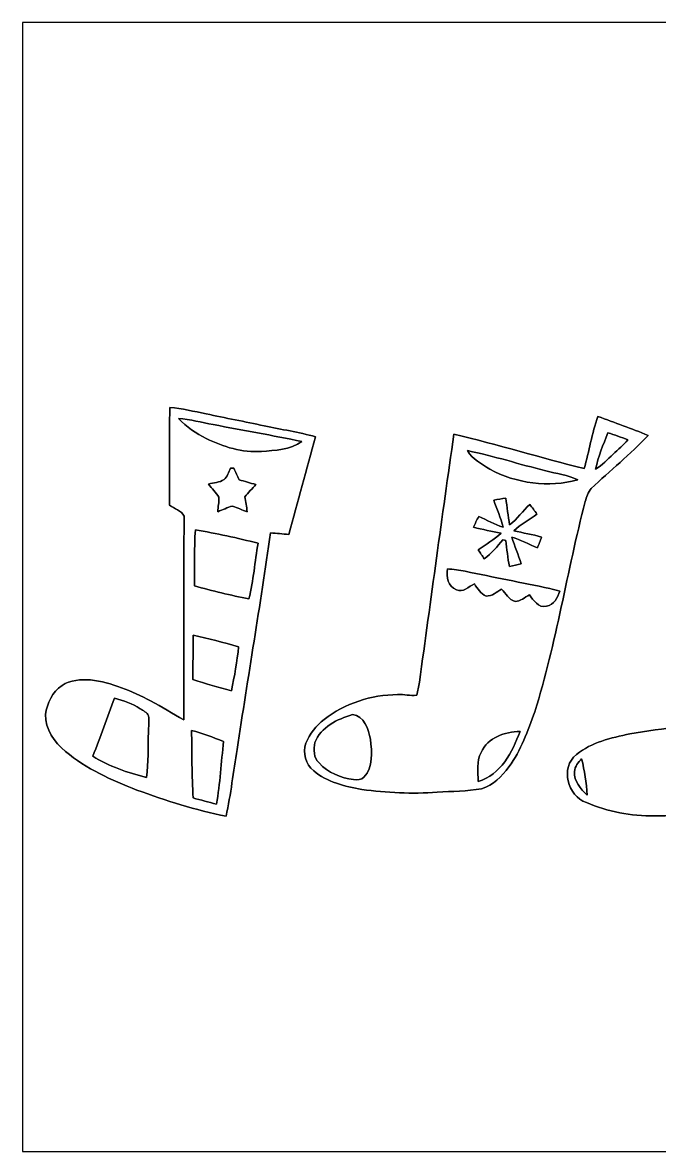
# Model space of a CAD drawing. Header units: centimetres. Extents: x -16.8 to 16.8, y -16.7 to 16.7.
# Drawn here: x -16.77 to 2.03, y -16.67 to 16.67 of the extents above; entities that cross this region are included whole.
import ezdxf

# ---------------------------------------------------------------- set-up
doc = ezdxf.new("R2010")
doc.units = ezdxf.units.CM
doc.header["$MEASUREMENT"] = 0
doc.layers.add('Layer 1', color=7, linetype='Continuous')

msp = doc.modelspace()

# ---------------------------------------------------------------- linework, layer by layer
at = {"layer": 'Layer 1', "color": 7}
for points, knots in [([(-16.77458, 16.66875), (-16.77458, 16.66875), (16.77458, 16.66875), (16.77458, 16.66875), (16.77458, 16.66875), (16.77458, 16.66875), (16.77458, -16.66875), (16.77458, -16.66875), (16.77458, -16.66875), (16.77458, -16.66875), (-16.77458, -16.66875), (-16.77458, -16.66875), (-16.77458, -16.66875), (-16.77458, -16.66875), (-16.77458, 16.66875), (-16.77458, 16.66875), (-16.77458, 16.66875), (-16.77458, 16.66875), (-16.77458, 16.66875), (-16.77458, 16.66875)], [0, 0, 0, 0, 0.16666667, 0.16666667, 0.16666667, 0.16666667, 0.33333333, 0.33333333, 0.33333333, 0.33333333, 0.5, 0.5, 0.5, 0.5, 0.66666667, 0.66666667, 0.66666667, 0.66666667, 1, 1, 1, 1]), ([(4.5907, 5.63704), (4.48839, 4.26932), (4.40937, 2.89913), (4.25097, 1.53599), (4.25097, 1.53599), (4.11021, 0.31891), (3.95887, -0.90064), (3.68159, -2.0955), (3.68159, -2.0955), (3.55212, -2.62537), (3.40854, -3.16018), (3.14925, -3.64349), (3.14925, -3.64349), (3.02895, -3.82834), (2.9083, -4.06717), (2.66136, -4.09857), (2.66136, -4.09857), (2.16747, -4.21252), (1.6577, -4.23616), (1.16099, -4.33811), (1.16099, -4.33811), (0.61313, -4.45523), (0.02893, -4.58223), (-0.41451, -4.94841), (-0.41451, -4.94841), (-0.90593, -5.32871), (-0.6731, -6.17679), (-0.12383, -6.36834), (-0.12383, -6.36834), (0.50765, -6.63928), (1.1998, -6.77333), (1.88736, -6.75922), (1.88736, -6.75922), (2.73509, -6.77192), (3.60468, -6.63504), (4.35751, -6.22759), (4.35751, -6.22759), (4.84117, -5.96512), (5.35164, -5.65079), (5.58941, -5.13009), (5.58941, -5.13009), (5.80284, -4.65561), (5.94889, -4.15325), (6.09, -3.65372), (6.09, -3.65372), (6.50205, -2.08033), (6.77122, -0.47484), (7.0231, 1.12995), (7.0231, 1.12995), (7.21889, 2.419), (7.38646, 3.71193), (7.53886, 5.00698), (7.53886, 5.00698), (7.2965, 5.09976), (7.03827, 5.14209), (6.78639, 5.19853), (6.78639, 5.19853), (6.05472, 5.3467), (5.32589, 5.50898), (4.5907, 5.63704), (4.5907, 5.63704), (4.5907, 5.63704), (4.5907, 5.63704), (4.5907, 5.63704)], [0, 0, 0, 0, 0.05882353, 0.05882353, 0.05882353, 0.05882353, 0.11764706, 0.11764706, 0.11764706, 0.11764706, 0.17647059, 0.17647059, 0.17647059, 0.17647059, 0.23529412, 0.23529412, 0.23529412, 0.23529412, 0.29411765, 0.29411765, 0.29411765, 0.29411765, 0.35294118, 0.35294118, 0.35294118, 0.35294118, 0.41176471, 0.41176471, 0.41176471, 0.41176471, 0.47058824, 0.47058824, 0.47058824, 0.47058824, 0.52941176, 0.52941176, 0.52941176, 0.52941176, 0.58823529, 0.58823529, 0.58823529, 0.58823529, 0.64705882, 0.64705882, 0.64705882, 0.64705882, 0.70588235, 0.70588235, 0.70588235, 0.70588235, 0.76470588, 0.76470588, 0.76470588, 0.76470588, 0.82352941, 0.82352941, 0.82352941, 0.82352941, 0.88235294, 0.88235294, 0.88235294, 0.88235294, 1, 1, 1, 1]), ([(-12.42448, 5.30437), (-12.446, 4.3434), (-12.43365, 3.38173), (-12.43295, 2.42006), (-12.43295, 2.42006), (-12.29536, 2.30893), (-12.08229, 2.25531), (-12.00432, 2.09197), (-12.00432, 2.09197), (-12.01808, 0.08855), (-12.01173, -1.91629), (-12.00891, -3.92042), (-12.00891, -3.92042), (-12.34934, -3.75744), (-12.65308, -3.52778), (-12.99245, -3.36162), (-12.99245, -3.36162), (-13.55019, -3.07164), (-14.14039, -2.82399), (-14.76798, -2.74038), (-14.76798, -2.74038), (-15.05056, -2.74108), (-15.37264, -2.72662), (-15.60901, -2.91148), (-15.60901, -2.91148), (-15.89299, -3.09951), (-16.05174, -3.43253), (-16.09901, -3.76202), (-16.09901, -3.76202), (-16.10995, -4.20652), (-15.8309, -4.58082), (-15.50846, -4.85528), (-15.50846, -4.85528), (-14.88899, -5.37139), (-14.14639, -5.70442), (-13.40168, -5.99616), (-13.40168, -5.99616), (-12.53843, -6.30379), (-11.66566, -6.59694), (-10.76396, -6.76875), (-10.76396, -6.76875), (-10.61967, -6.11858), (-10.55194, -5.45324), (-10.43869, -4.79672), (-10.43869, -4.79672), (-10.11308, -2.66418), (-9.75889, -0.53587), (-9.44951, 1.59914), (-9.44951, 1.59914), (-9.27065, 1.5875), (-9.0932, 1.56175), (-8.91399, 1.55469), (-8.91399, 1.55469), (-8.64447, 2.51389), (-8.39399, 3.47839), (-8.12059, 4.43653), (-8.12059, 4.43653), (-8.61907, 4.57482), (-9.13165, 4.65032), (-9.63648, 4.75827), (-9.63648, 4.75827), (-10.20763, 4.88491), (-10.78336, 4.98969), (-11.35486, 5.11422), (-11.35486, 5.11422), (-11.70975, 5.18654), (-12.06324, 5.27015), (-12.42448, 5.30437), (-12.42448, 5.30437), (-12.42448, 5.30437), (-12.42448, 5.30437), (-12.42448, 5.30437)], [0, 0, 0, 0, 0.05263158, 0.05263158, 0.05263158, 0.05263158, 0.10526316, 0.10526316, 0.10526316, 0.10526316, 0.15789474, 0.15789474, 0.15789474, 0.15789474, 0.21052632, 0.21052632, 0.21052632, 0.21052632, 0.26315789, 0.26315789, 0.26315789, 0.26315789, 0.31578947, 0.31578947, 0.31578947, 0.31578947, 0.36842105, 0.36842105, 0.36842105, 0.36842105, 0.42105263, 0.42105263, 0.42105263, 0.42105263, 0.47368421, 0.47368421, 0.47368421, 0.47368421, 0.52631579, 0.52631579, 0.52631579, 0.52631579, 0.57894737, 0.57894737, 0.57894737, 0.57894737, 0.63157895, 0.63157895, 0.63157895, 0.63157895, 0.68421053, 0.68421053, 0.68421053, 0.68421053, 0.73684211, 0.73684211, 0.73684211, 0.73684211, 0.78947368, 0.78947368, 0.78947368, 0.78947368, 0.84210526, 0.84210526, 0.84210526, 0.84210526, 0.89473684, 0.89473684, 0.89473684, 0.89473684, 1, 1, 1, 1]), ([(0.21978, 5.03802), (0.04022, 4.53708), (-0.03986, 4.0072), (-0.18979, 3.49709), (-0.18979, 3.49709), (-1.47567, 3.82058), (-2.74567, 4.20793), (-4.03543, 4.51344), (-4.03543, 4.51344), (-4.38256, 2.07327), (-4.71876, -0.36865), (-5.05319, -2.81023), (-5.05319, -2.81023), (-5.07718, -2.93793), (-5.09235, -3.06952), (-5.13468, -3.19334), (-5.13468, -3.19334), (-5.3213, -3.22016), (-5.50933, -3.16477), (-5.69666, -3.17818), (-5.69666, -3.17818), (-6.47453, -3.17888), (-7.25382, -3.43747), (-7.87083, -3.91266), (-7.87083, -3.91266), (-8.09731, -4.10175), (-8.30121, -4.33493), (-8.40634, -4.61398), (-8.40634, -4.61398), (-8.51253, -4.89761), (-8.41304, -5.23804), (-8.17668, -5.42572), (-8.17668, -5.42572), (-7.78157, -5.76756), (-7.25734, -5.88998), (-6.75534, -5.97641), (-6.75534, -5.97641), (-6.01909, -6.08436), (-5.27085, -6.11082), (-4.52826, -6.06178), (-4.52826, -6.06178), (-4.09116, -6.03003), (-3.64772, -6.03991), (-3.21557, -5.9563), (-3.21557, -5.9563), (-2.87479, -5.85823), (-2.61832, -5.59012), (-2.41159, -5.3153), (-2.41159, -5.3153), (-2.05176, -4.82565), (-1.85032, -4.2478), (-1.645, -3.68265), (-1.645, -3.68265), (-1.00577, -1.64994), (-0.69674, 0.46496), (-0.15699, 2.52271), (-0.15699, 2.52271), (-0.11571, 2.65677), (-0.08361, 2.80494), (0.02258, 2.90407), (0.02258, 2.90407), (0.5715, 3.43888), (1.17687, 3.91513), (1.69933, 4.4771), (1.69933, 4.4771), (1.2125, 4.68101), (0.71296, 4.85175), (0.21978, 5.03802)], [0, 0, 0, 0, 0.05555556, 0.05555556, 0.05555556, 0.05555556, 0.11111111, 0.11111111, 0.11111111, 0.11111111, 0.16666667, 0.16666667, 0.16666667, 0.16666667, 0.22222222, 0.22222222, 0.22222222, 0.22222222, 0.27777778, 0.27777778, 0.27777778, 0.27777778, 0.33333333, 0.33333333, 0.33333333, 0.33333333, 0.38888889, 0.38888889, 0.38888889, 0.38888889, 0.44444444, 0.44444444, 0.44444444, 0.44444444, 0.5, 0.5, 0.5, 0.5, 0.55555556, 0.55555556, 0.55555556, 0.55555556, 0.61111111, 0.61111111, 0.61111111, 0.61111111, 0.66666667, 0.66666667, 0.66666667, 0.66666667, 0.72222222, 0.72222222, 0.72222222, 0.72222222, 0.77777778, 0.77777778, 0.77777778, 0.77777778, 0.83333333, 0.83333333, 0.83333333, 0.83333333, 0.88888889, 0.88888889, 0.88888889, 0.88888889, 1, 1, 1, 1]), ([(-12.16695, 4.97417), (-11.81982, 4.95653), (-11.48398, 4.85387), (-11.14213, 4.79989), (-11.14213, 4.79989), (-10.27148, 4.62174), (-9.39341, 4.48028), (-8.52417, 4.29719), (-8.52417, 4.29719), (-8.86389, 4.05059), (-9.3158, 4.03119), (-9.71868, 4.00403), (-9.71868, 4.00403), (-10.28771, 3.96628), (-10.84509, 4.13385), (-11.34886, 4.38609), (-11.34886, 4.38609), (-11.64766, 4.5406), (-11.93588, 4.72722), (-12.16695, 4.97417)], [0, 0, 0, 0, 0.16666667, 0.16666667, 0.16666667, 0.16666667, 0.33333333, 0.33333333, 0.33333333, 0.33333333, 0.5, 0.5, 0.5, 0.5, 0.66666667, 0.66666667, 0.66666667, 0.66666667, 1, 1, 1, 1]), ([(0.51188, 4.5526), (0.71296, 4.49333), (0.91087, 4.42383), (1.10561, 4.34516), (1.10561, 4.34516), (0.9719, 4.19065), (0.81104, 4.06294), (0.66675, 3.91936), (0.66675, 3.91936), (0.50165, 3.76661), (0.34925, 3.59516), (0.15169, 3.48298), (0.15169, 3.48298), (0.22119, 3.8541), (0.37712, 4.20229), (0.51188, 4.5526)], [0, 0, 0, 0, 0.2, 0.2, 0.2, 0.2, 0.4, 0.4, 0.4, 0.4, 0.6, 0.6, 0.6, 0.6, 1, 1, 1, 1]), ([(-3.63291, 4.02661), (-2.85468, 3.87068), (-2.09762, 3.61915), (-1.32503, 3.435), (-1.32503, 3.435), (-1.0093, 3.34398), (-0.67275, 3.31188), (-0.37606, 3.16301), (-0.37606, 3.16301), (-1.2386, 2.93123), (-2.19428, 3.05259), (-2.97744, 3.48051), (-2.97744, 3.48051), (-3.21451, 3.63326), (-3.49144, 3.76908), (-3.63291, 4.02661)], [0, 0, 0, 0, 0.2, 0.2, 0.2, 0.2, 0.4, 0.4, 0.4, 0.4, 0.6, 0.6, 0.6, 0.6, 1, 1, 1, 1]), ([(-10.63061, 3.50837), (-10.60768, 3.50767), (-10.56111, 3.50661), (-10.53818, 3.50591), (-10.53818, 3.50591), (-10.48597, 3.39266), (-10.43305, 3.27942), (-10.38084, 3.16583), (-10.38084, 3.16583), (-10.21574, 3.11926), (-10.04958, 3.07411), (-9.88519, 3.02507), (-9.88519, 3.02507), (-9.99419, 2.90513), (-10.10426, 2.78589), (-10.21362, 2.66594), (-10.21362, 2.66594), (-10.18787, 2.51919), (-10.16106, 2.37102), (-10.13813, 2.22321), (-10.13813, 2.22321), (-10.28629, 2.27118), (-10.42635, 2.33962), (-10.5731, 2.39042), (-10.5731, 2.39042), (-10.72374, 2.35091), (-10.86309, 2.27718), (-11.00914, 2.22391), (-11.00914, 2.22391), (-11.00773, 2.36608), (-10.96398, 2.50825), (-10.9788, 2.65007), (-10.9788, 2.65007), (-11.06029, 2.79294), (-11.18623, 2.90477), (-11.27866, 3.04094), (-11.27866, 3.04094), (-11.12943, 3.08363), (-10.95728, 3.08187), (-10.82358, 3.17041), (-10.82358, 3.17041), (-10.72727, 3.26073), (-10.68811, 3.39266), (-10.63061, 3.50837)], [0, 0, 0, 0, 0.08333333, 0.08333333, 0.08333333, 0.08333333, 0.16666667, 0.16666667, 0.16666667, 0.16666667, 0.25, 0.25, 0.25, 0.25, 0.33333333, 0.33333333, 0.33333333, 0.33333333, 0.41666667, 0.41666667, 0.41666667, 0.41666667, 0.5, 0.5, 0.5, 0.5, 0.58333333, 0.58333333, 0.58333333, 0.58333333, 0.66666667, 0.66666667, 0.66666667, 0.66666667, 0.75, 0.75, 0.75, 0.75, 0.83333333, 0.83333333, 0.83333333, 0.83333333, 1, 1, 1, 1]), ([(-2.85574, 2.56646), (-2.73861, 2.59009), (-2.62149, 2.60844), (-2.50261, 2.62361), (-2.50261, 2.62361), (-2.46451, 2.3622), (-2.43769, 2.09938), (-2.38831, 1.83974), (-2.38831, 1.83974), (-2.16359, 2.00978), (-1.99637, 2.2419), (-1.7974, 2.43946), (-1.7974, 2.43946), (-1.72544, 2.34527), (-1.65135, 2.25143), (-1.58221, 2.15441), (-1.58221, 2.15441), (-1.8101, 1.99002), (-2.05811, 1.85032), (-2.26554, 1.65841), (-2.26554, 1.65841), (-1.99178, 1.59702), (-1.71344, 1.55434), (-1.44392, 1.47532), (-1.44392, 1.47532), (-1.48131, 1.36878), (-1.52294, 1.26365), (-1.5688, 1.16064), (-1.5688, 1.16064), (-1.82245, 1.25801), (-2.06199, 1.38959), (-2.32022, 1.47532), (-2.32022, 1.47532), (-2.24755, 1.20438), (-2.13113, 0.94827), (-2.04682, 0.68121), (-2.04682, 0.68121), (-2.16147, 0.65158), (-2.2793, 0.63006), (-2.39466, 0.60537), (-2.39466, 0.60537), (-2.44581, 0.86007), (-2.47156, 1.11866), (-2.50331, 1.37619), (-2.50331, 1.37619), (-2.52448, 1.38077), (-2.56681, 1.3903), (-2.58798, 1.39488), (-2.58798, 1.39488), (-2.7626, 1.1998), (-2.92135, 0.9839), (-3.13761, 0.8315), (-3.13761, 0.8315), (-3.19758, 0.91934), (-3.25649, 1.00683), (-3.31399, 1.09538), (-3.31399, 1.09538), (-3.08822, 1.25765), (-2.84868, 1.40264), (-2.64054, 1.58821), (-2.64054, 1.58821), (-2.91289, 1.64888), (-3.18982, 1.69122), (-3.45758, 1.77024), (-3.45758, 1.77024), (-3.4096, 1.87572), (-3.3588, 1.97979), (-3.302, 2.08068), (-3.302, 2.08068), (-3.06352, 1.97379), (-2.82928, 1.85632), (-2.58339, 1.76636), (-2.58339, 1.76636), (-2.64654, 2.04223), (-2.77424, 2.29658), (-2.85574, 2.56646)], [0, 0, 0, 0, 0.05, 0.05, 0.05, 0.05, 0.1, 0.1, 0.1, 0.1, 0.15, 0.15, 0.15, 0.15, 0.2, 0.2, 0.2, 0.2, 0.25, 0.25, 0.25, 0.25, 0.3, 0.3, 0.3, 0.3, 0.35, 0.35, 0.35, 0.35, 0.4, 0.4, 0.4, 0.4, 0.45, 0.45, 0.45, 0.45, 0.5, 0.5, 0.5, 0.5, 0.55, 0.55, 0.55, 0.55, 0.6, 0.6, 0.6, 0.6, 0.65, 0.65, 0.65, 0.65, 0.7, 0.7, 0.7, 0.7, 0.75, 0.75, 0.75, 0.75, 0.8, 0.8, 0.8, 0.8, 0.85, 0.85, 0.85, 0.85, 0.9, 0.9, 0.9, 0.9, 1, 1, 1, 1]), ([(-11.67201, 1.68945), (-11.05041, 1.57692), (-10.43058, 1.4478), (-9.81816, 1.29434), (-9.81816, 1.29434), (-9.91094, 0.74789), (-9.95786, 0.19226), (-10.08839, -0.34749), (-10.08839, -0.34749), (-10.63025, -0.24483), (-11.16894, -0.11959), (-11.69811, 0.03528), (-11.69811, 0.03528), (-11.69353, 0.58667), (-11.70481, 1.13877), (-11.67201, 1.68945)], [0, 0, 0, 0, 0.2, 0.2, 0.2, 0.2, 0.4, 0.4, 0.4, 0.4, 0.6, 0.6, 0.6, 0.6, 1, 1, 1, 1]), ([(-4.22734, 0.53305), (-4.04989, 0.52282), (-3.8735, 0.49565), (-3.69817, 0.46461), (-3.69817, 0.46461), (-2.86773, 0.29281), (-2.03623, 0.12488), (-1.20438, -0.04128), (-1.20438, -0.04128), (-1.10314, -0.06385), (-1.00436, -0.09454), (-0.90523, -0.12524), (-0.90523, -0.12524), (-0.96979, -0.31256), (-1.08373, -0.53411), (-1.30175, -0.56444), (-1.30175, -0.56444), (-1.54517, -0.63253), (-1.68593, -0.38735), (-1.80658, -0.23142), (-1.80658, -0.23142), (-1.93957, -0.30939), (-2.06975, -0.42298), (-2.23061, -0.42651), (-2.23061, -0.42651), (-2.41088, -0.375), (-2.50508, -0.18944), (-2.62573, -0.06209), (-2.62573, -0.06209), (-2.77248, -0.14288), (-2.90301, -0.27728), (-3.08469, -0.26599), (-3.08469, -0.26599), (-3.24026, -0.19685), (-3.33904, -0.04692), (-3.43112, 0.08961), (-3.43112, 0.08961), (-3.6001, 0.02223), (-3.77119, -0.18239), (-3.96311, -0.08396), (-3.96311, -0.08396), (-4.20158, 0.02223), (-4.27284, 0.29669), (-4.22734, 0.53305)], [0, 0, 0, 0, 0.08333333, 0.08333333, 0.08333333, 0.08333333, 0.16666667, 0.16666667, 0.16666667, 0.16666667, 0.25, 0.25, 0.25, 0.25, 0.33333333, 0.33333333, 0.33333333, 0.33333333, 0.41666667, 0.41666667, 0.41666667, 0.41666667, 0.5, 0.5, 0.5, 0.5, 0.58333333, 0.58333333, 0.58333333, 0.58333333, 0.66666667, 0.66666667, 0.66666667, 0.66666667, 0.75, 0.75, 0.75, 0.75, 0.83333333, 0.83333333, 0.83333333, 0.83333333, 1, 1, 1, 1]), ([(-11.73621, -1.41781), (-11.28607, -1.52153), (-10.84086, -1.64359), (-10.3946, -1.76283), (-10.3946, -1.76283), (-10.43517, -2.20063), (-10.51842, -2.63278), (-10.60203, -3.06388), (-10.60203, -3.06388), (-10.98762, -2.97356), (-11.36438, -2.85009), (-11.74221, -2.73226), (-11.74221, -2.73226), (-11.7475, -2.29411), (-11.73445, -1.85596), (-11.73621, -1.41781)], [0, 0, 0, 0, 0.2, 0.2, 0.2, 0.2, 0.4, 0.4, 0.4, 0.4, 0.6, 0.6, 0.6, 0.6, 1, 1, 1, 1]), ([(-14.05467, -3.27836), (-13.79185, -3.35456), (-13.53044, -3.44417), (-13.29902, -3.59339), (-13.29902, -3.59339), (-13.21012, -3.65196), (-13.0997, -3.70205), (-13.05525, -3.80506), (-13.05525, -3.80506), (-13.02667, -3.96381), (-13.06089, -4.12538), (-13.05631, -4.2859), (-13.05631, -4.2859), (-13.07888, -4.73251), (-13.04819, -5.18372), (-13.11663, -5.62751), (-13.11663, -5.62751), (-13.66555, -5.47829), (-14.22153, -5.30931), (-14.70131, -4.99428), (-14.70131, -4.99428), (-14.46601, -4.42983), (-14.28785, -3.84387), (-14.05467, -3.27836)], [0, 0, 0, 0, 0.14285714, 0.14285714, 0.14285714, 0.14285714, 0.28571429, 0.28571429, 0.28571429, 0.28571429, 0.42857143, 0.42857143, 0.42857143, 0.42857143, 0.57142857, 0.57142857, 0.57142857, 0.57142857, 0.71428571, 0.71428571, 0.71428571, 0.71428571, 1, 1, 1, 1]), ([(-7.0298, -3.77014), (-6.68831, -3.79659), (-6.54932, -4.21146), (-6.50311, -4.49651), (-6.50311, -4.49651), (-6.4583, -4.87116), (-6.40927, -5.31848), (-6.69149, -5.6201), (-6.69149, -5.6201), (-6.76804, -5.70442), (-6.89469, -5.69277), (-6.99735, -5.68819), (-6.99735, -5.68819), (-7.37941, -5.64339), (-7.75229, -5.47793), (-8.01934, -5.19712), (-8.01934, -5.19712), (-8.18127, -5.04578), (-8.1848, -4.79354), (-8.14211, -4.59317), (-8.14211, -4.59317), (-7.96431, -4.13279), (-7.4743, -3.89925), (-7.0298, -3.77014)], [0, 0, 0, 0, 0.14285714, 0.14285714, 0.14285714, 0.14285714, 0.28571429, 0.28571429, 0.28571429, 0.28571429, 0.42857143, 0.42857143, 0.42857143, 0.42857143, 0.57142857, 0.57142857, 0.57142857, 0.57142857, 0.71428571, 0.71428571, 0.71428571, 0.71428571, 1, 1, 1, 1]), ([(-11.78137, -4.23545), (-11.46316, -4.32999), (-11.14813, -4.43583), (-10.8398, -4.5593), (-10.8398, -4.5593), (-10.90507, -5.17701), (-10.94211, -5.80002), (-11.04865, -6.41279), (-11.04865, -6.41279), (-11.27936, -6.35318), (-11.50973, -6.29391), (-11.73833, -6.22935), (-11.73833, -6.22935), (-11.77008, -5.56542), (-11.77854, -4.90008), (-11.78137, -4.23545)], [0, 0, 0, 0, 0.2, 0.2, 0.2, 0.2, 0.4, 0.4, 0.4, 0.4, 0.6, 0.6, 0.6, 0.6, 1, 1, 1, 1]), ([(-3.22933, -4.88456), (-3.03389, -4.44535), (-2.53048, -4.26861), (-2.08033, -4.26861), (-2.08033, -4.26861), (-2.31034, -4.87327), (-2.65183, -5.54461), (-3.31929, -5.74604), (-3.31929, -5.74604), (-3.31399, -5.45924), (-3.38173, -5.14667), (-3.22933, -4.88456)], [0, 0, 0, 0, 0.25, 0.25, 0.25, 0.25, 0.5, 0.5, 0.5, 0.5, 1, 1, 1, 1]), ([(-0.47202, -5.45042), (-0.46496, -5.29872), (-0.36019, -5.17772), (-0.26353, -5.07048), (-0.26353, -5.07048), (-0.17357, -5.42184), (-0.12383, -5.78273), (-0.09913, -6.14433), (-0.09913, -6.14433), (-0.29386, -5.96547), (-0.49424, -5.73405), (-0.47202, -5.45042)], [0, 0, 0, 0, 0.25, 0.25, 0.25, 0.25, 0.5, 0.5, 0.5, 0.5, 1, 1, 1, 1])]:
    msp.add_open_spline(points, degree=3, knots=knots, dxfattribs=at)
at = {"layer": 'Layer 1', "color": 8}
for points, knots in [([(4.5907, 5.63704), (5.32589, 5.50898), (6.05472, 5.3467), (6.78639, 5.19853), (6.78639, 5.19853), (7.03827, 5.14209), (7.2965, 5.09976), (7.53886, 5.00698), (7.53886, 5.00698), (7.38646, 3.71193), (7.21889, 2.419), (7.0231, 1.12995), (7.0231, 1.12995), (6.77122, -0.47484), (6.50205, -2.08033), (6.09, -3.65372), (6.09, -3.65372), (5.94889, -4.15325), (5.80284, -4.65561), (5.58941, -5.13009), (5.58941, -5.13009), (5.35164, -5.65079), (4.84117, -5.96512), (4.35751, -6.22759), (4.35751, -6.22759), (3.60468, -6.63504), (2.73509, -6.77192), (1.88736, -6.75922), (1.88736, -6.75922), (1.1998, -6.77333), (0.50765, -6.63928), (-0.12383, -6.36834), (-0.12383, -6.36834), (-0.6731, -6.17679), (-0.90593, -5.32871), (-0.41451, -4.94841), (-0.41451, -4.94841), (0.02893, -4.58223), (0.61313, -4.45523), (1.16099, -4.33811), (1.16099, -4.33811), (1.6577, -4.23616), (2.16747, -4.21252), (2.66136, -4.09857), (2.66136, -4.09857), (2.9083, -4.06717), (3.02895, -3.82834), (3.14925, -3.64349), (3.14925, -3.64349), (3.40854, -3.16018), (3.55212, -2.62537), (3.68159, -2.0955), (3.68159, -2.0955), (3.95887, -0.90064), (4.11021, 0.31891), (4.25097, 1.53599), (4.25097, 1.53599), (4.40937, 2.89913), (4.48839, 4.26932), (4.5907, 5.63704), (4.5907, 5.63704), (4.5907, 5.63704), (4.5907, 5.63704), (4.5907, 5.63704)], [0, 0, 0, 0, 0.05882353, 0.05882353, 0.05882353, 0.05882353, 0.11764706, 0.11764706, 0.11764706, 0.11764706, 0.17647059, 0.17647059, 0.17647059, 0.17647059, 0.23529412, 0.23529412, 0.23529412, 0.23529412, 0.29411765, 0.29411765, 0.29411765, 0.29411765, 0.35294118, 0.35294118, 0.35294118, 0.35294118, 0.41176471, 0.41176471, 0.41176471, 0.41176471, 0.47058824, 0.47058824, 0.47058824, 0.47058824, 0.52941176, 0.52941176, 0.52941176, 0.52941176, 0.58823529, 0.58823529, 0.58823529, 0.58823529, 0.64705882, 0.64705882, 0.64705882, 0.64705882, 0.70588235, 0.70588235, 0.70588235, 0.70588235, 0.76470588, 0.76470588, 0.76470588, 0.76470588, 0.82352941, 0.82352941, 0.82352941, 0.82352941, 0.88235294, 0.88235294, 0.88235294, 0.88235294, 1, 1, 1, 1]), ([(-12.42448, 5.30437), (-12.06324, 5.27015), (-11.70975, 5.18654), (-11.35486, 5.11422), (-11.35486, 5.11422), (-10.78336, 4.98969), (-10.20763, 4.88491), (-9.63648, 4.75827), (-9.63648, 4.75827), (-9.13165, 4.65032), (-8.61907, 4.57482), (-8.12059, 4.43653), (-8.12059, 4.43653), (-8.39399, 3.47839), (-8.64447, 2.51389), (-8.91399, 1.55469), (-8.91399, 1.55469), (-9.0932, 1.56175), (-9.27065, 1.5875), (-9.44951, 1.59914), (-9.44951, 1.59914), (-9.75889, -0.53587), (-10.11308, -2.66418), (-10.43869, -4.79672), (-10.43869, -4.79672), (-10.55194, -5.45324), (-10.61967, -6.11858), (-10.76396, -6.76875), (-10.76396, -6.76875), (-11.66566, -6.59694), (-12.53843, -6.30379), (-13.40168, -5.99616), (-13.40168, -5.99616), (-14.14639, -5.70442), (-14.88899, -5.37139), (-15.50846, -4.85528), (-15.50846, -4.85528), (-15.8309, -4.58082), (-16.10995, -4.20652), (-16.09901, -3.76202), (-16.09901, -3.76202), (-16.05174, -3.43253), (-15.89299, -3.09951), (-15.60901, -2.91148), (-15.60901, -2.91148), (-15.37264, -2.72662), (-15.05056, -2.74108), (-14.76798, -2.74038), (-14.76798, -2.74038), (-14.14039, -2.82399), (-13.55019, -3.07164), (-12.99245, -3.36162), (-12.99245, -3.36162), (-12.65308, -3.52778), (-12.34934, -3.75744), (-12.00891, -3.92042), (-12.00891, -3.92042), (-12.01173, -1.91629), (-12.01808, 0.08855), (-12.00432, 2.09197), (-12.00432, 2.09197), (-12.08229, 2.25531), (-12.29536, 2.30893), (-12.43295, 2.42006), (-12.43295, 2.42006), (-12.43365, 3.38173), (-12.446, 4.3434), (-12.42448, 5.30437), (-12.42448, 5.30437), (-12.42448, 5.30437), (-12.42448, 5.30437), (-12.42448, 5.30437)], [0, 0, 0, 0, 0.05263158, 0.05263158, 0.05263158, 0.05263158, 0.10526316, 0.10526316, 0.10526316, 0.10526316, 0.15789474, 0.15789474, 0.15789474, 0.15789474, 0.21052632, 0.21052632, 0.21052632, 0.21052632, 0.26315789, 0.26315789, 0.26315789, 0.26315789, 0.31578947, 0.31578947, 0.31578947, 0.31578947, 0.36842105, 0.36842105, 0.36842105, 0.36842105, 0.42105263, 0.42105263, 0.42105263, 0.42105263, 0.47368421, 0.47368421, 0.47368421, 0.47368421, 0.52631579, 0.52631579, 0.52631579, 0.52631579, 0.57894737, 0.57894737, 0.57894737, 0.57894737, 0.63157895, 0.63157895, 0.63157895, 0.63157895, 0.68421053, 0.68421053, 0.68421053, 0.68421053, 0.73684211, 0.73684211, 0.73684211, 0.73684211, 0.78947368, 0.78947368, 0.78947368, 0.78947368, 0.84210526, 0.84210526, 0.84210526, 0.84210526, 0.89473684, 0.89473684, 0.89473684, 0.89473684, 1, 1, 1, 1]), ([(0.21978, 5.03802), (0.71296, 4.85175), (1.2125, 4.68101), (1.69933, 4.4771), (1.69933, 4.4771), (1.17687, 3.91513), (0.5715, 3.43888), (0.02258, 2.90407), (0.02258, 2.90407), (-0.08361, 2.80494), (-0.11571, 2.65677), (-0.15699, 2.52271), (-0.15699, 2.52271), (-0.69674, 0.46496), (-1.00577, -1.64994), (-1.645, -3.68265), (-1.645, -3.68265), (-1.85032, -4.2478), (-2.05176, -4.82565), (-2.41159, -5.3153), (-2.41159, -5.3153), (-2.61832, -5.59012), (-2.87479, -5.85823), (-3.21557, -5.9563), (-3.21557, -5.9563), (-3.64772, -6.03991), (-4.09116, -6.03003), (-4.52826, -6.06178), (-4.52826, -6.06178), (-5.27085, -6.11082), (-6.01909, -6.08436), (-6.75534, -5.97641), (-6.75534, -5.97641), (-7.25734, -5.88998), (-7.78157, -5.76756), (-8.17668, -5.42572), (-8.17668, -5.42572), (-8.41304, -5.23804), (-8.51253, -4.89761), (-8.40634, -4.61398), (-8.40634, -4.61398), (-8.30121, -4.33493), (-8.09731, -4.10175), (-7.87083, -3.91266), (-7.87083, -3.91266), (-7.25382, -3.43747), (-6.47453, -3.17888), (-5.69666, -3.17818), (-5.69666, -3.17818), (-5.50933, -3.16477), (-5.3213, -3.22016), (-5.13468, -3.19334), (-5.13468, -3.19334), (-5.09235, -3.06952), (-5.07718, -2.93793), (-5.05319, -2.81023), (-5.05319, -2.81023), (-4.71876, -0.36865), (-4.38256, 2.07327), (-4.03543, 4.51344), (-4.03543, 4.51344), (-2.74567, 4.20793), (-1.47567, 3.82058), (-0.18979, 3.49709), (-0.18979, 3.49709), (-0.03986, 4.0072), (0.04022, 4.53708), (0.21978, 5.03802), (0.21978, 5.03802), (0.21978, 5.03802), (0.21978, 5.03802), (0.21978, 5.03802)], [0, 0, 0, 0, 0.05263158, 0.05263158, 0.05263158, 0.05263158, 0.10526316, 0.10526316, 0.10526316, 0.10526316, 0.15789474, 0.15789474, 0.15789474, 0.15789474, 0.21052632, 0.21052632, 0.21052632, 0.21052632, 0.26315789, 0.26315789, 0.26315789, 0.26315789, 0.31578947, 0.31578947, 0.31578947, 0.31578947, 0.36842105, 0.36842105, 0.36842105, 0.36842105, 0.42105263, 0.42105263, 0.42105263, 0.42105263, 0.47368421, 0.47368421, 0.47368421, 0.47368421, 0.52631579, 0.52631579, 0.52631579, 0.52631579, 0.57894737, 0.57894737, 0.57894737, 0.57894737, 0.63157895, 0.63157895, 0.63157895, 0.63157895, 0.68421053, 0.68421053, 0.68421053, 0.68421053, 0.73684211, 0.73684211, 0.73684211, 0.73684211, 0.78947368, 0.78947368, 0.78947368, 0.78947368, 0.84210526, 0.84210526, 0.84210526, 0.84210526, 0.89473684, 0.89473684, 0.89473684, 0.89473684, 1, 1, 1, 1]), ([(-12.16695, 4.97417), (-11.93588, 4.72722), (-11.64766, 4.5406), (-11.34886, 4.38609), (-11.34886, 4.38609), (-10.84509, 4.13385), (-10.28771, 3.96628), (-9.71868, 4.00403), (-9.71868, 4.00403), (-9.3158, 4.03119), (-8.86389, 4.05059), (-8.52417, 4.29719), (-8.52417, 4.29719), (-9.39341, 4.48028), (-10.27148, 4.62174), (-11.14213, 4.79989), (-11.14213, 4.79989), (-11.48398, 4.85387), (-11.81982, 4.95653), (-12.16695, 4.97417), (-12.16695, 4.97417), (-12.16695, 4.97417), (-12.16695, 4.97417), (-12.16695, 4.97417)], [0, 0, 0, 0, 0.14285714, 0.14285714, 0.14285714, 0.14285714, 0.28571429, 0.28571429, 0.28571429, 0.28571429, 0.42857143, 0.42857143, 0.42857143, 0.42857143, 0.57142857, 0.57142857, 0.57142857, 0.57142857, 0.71428571, 0.71428571, 0.71428571, 0.71428571, 1, 1, 1, 1]), ([(0.51188, 4.5526), (0.37712, 4.20229), (0.22119, 3.8541), (0.15169, 3.48298), (0.15169, 3.48298), (0.34925, 3.59516), (0.50165, 3.76661), (0.66675, 3.91936), (0.66675, 3.91936), (0.81104, 4.06294), (0.9719, 4.19065), (1.10561, 4.34516), (1.10561, 4.34516), (0.91087, 4.42383), (0.71296, 4.49333), (0.51188, 4.5526), (0.51188, 4.5526), (0.51188, 4.5526), (0.51188, 4.5526), (0.51188, 4.5526)], [0, 0, 0, 0, 0.16666667, 0.16666667, 0.16666667, 0.16666667, 0.33333333, 0.33333333, 0.33333333, 0.33333333, 0.5, 0.5, 0.5, 0.5, 0.66666667, 0.66666667, 0.66666667, 0.66666667, 1, 1, 1, 1]), ([(-3.63291, 4.02661), (-3.49144, 3.76908), (-3.21451, 3.63326), (-2.97744, 3.48051), (-2.97744, 3.48051), (-2.19428, 3.05259), (-1.2386, 2.93123), (-0.37606, 3.16301), (-0.37606, 3.16301), (-0.67275, 3.31188), (-1.0093, 3.34398), (-1.32503, 3.435), (-1.32503, 3.435), (-2.09762, 3.61915), (-2.85468, 3.87068), (-3.63291, 4.02661), (-3.63291, 4.02661), (-3.63291, 4.02661), (-3.63291, 4.02661), (-3.63291, 4.02661)], [0, 0, 0, 0, 0.16666667, 0.16666667, 0.16666667, 0.16666667, 0.33333333, 0.33333333, 0.33333333, 0.33333333, 0.5, 0.5, 0.5, 0.5, 0.66666667, 0.66666667, 0.66666667, 0.66666667, 1, 1, 1, 1]), ([(-10.63061, 3.50837), (-10.68811, 3.39266), (-10.72727, 3.26073), (-10.82358, 3.17041), (-10.82358, 3.17041), (-10.95728, 3.08187), (-11.12943, 3.08363), (-11.27866, 3.04094), (-11.27866, 3.04094), (-11.18623, 2.90477), (-11.06029, 2.79294), (-10.9788, 2.65007), (-10.9788, 2.65007), (-10.96398, 2.50825), (-11.00773, 2.36608), (-11.00914, 2.22391), (-11.00914, 2.22391), (-10.86309, 2.27718), (-10.72374, 2.35091), (-10.5731, 2.39042), (-10.5731, 2.39042), (-10.42635, 2.33962), (-10.28629, 2.27118), (-10.13813, 2.22321), (-10.13813, 2.22321), (-10.16106, 2.37102), (-10.18787, 2.51919), (-10.21362, 2.66594), (-10.21362, 2.66594), (-10.10426, 2.78589), (-9.99419, 2.90513), (-9.88519, 3.02507), (-9.88519, 3.02507), (-10.04958, 3.07411), (-10.21574, 3.11926), (-10.38084, 3.16583), (-10.38084, 3.16583), (-10.43305, 3.27942), (-10.48597, 3.39266), (-10.53818, 3.50591), (-10.53818, 3.50591), (-10.56111, 3.50661), (-10.60768, 3.50767), (-10.63061, 3.50837), (-10.63061, 3.50837), (-10.63061, 3.50837), (-10.63061, 3.50837), (-10.63061, 3.50837)], [0, 0, 0, 0, 0.07692308, 0.07692308, 0.07692308, 0.07692308, 0.15384615, 0.15384615, 0.15384615, 0.15384615, 0.23076923, 0.23076923, 0.23076923, 0.23076923, 0.30769231, 0.30769231, 0.30769231, 0.30769231, 0.38461538, 0.38461538, 0.38461538, 0.38461538, 0.46153846, 0.46153846, 0.46153846, 0.46153846, 0.53846154, 0.53846154, 0.53846154, 0.53846154, 0.61538462, 0.61538462, 0.61538462, 0.61538462, 0.69230769, 0.69230769, 0.69230769, 0.69230769, 0.76923077, 0.76923077, 0.76923077, 0.76923077, 0.84615385, 0.84615385, 0.84615385, 0.84615385, 1, 1, 1, 1]), ([(-2.85574, 2.56646), (-2.77424, 2.29658), (-2.64654, 2.04223), (-2.58339, 1.76636), (-2.58339, 1.76636), (-2.82928, 1.85632), (-3.06352, 1.97379), (-3.302, 2.08068), (-3.302, 2.08068), (-3.3588, 1.97979), (-3.4096, 1.87572), (-3.45758, 1.77024), (-3.45758, 1.77024), (-3.18982, 1.69122), (-2.91289, 1.64888), (-2.64054, 1.58821), (-2.64054, 1.58821), (-2.84868, 1.40264), (-3.08822, 1.25765), (-3.31399, 1.09538), (-3.31399, 1.09538), (-3.25649, 1.00683), (-3.19758, 0.91934), (-3.13761, 0.8315), (-3.13761, 0.8315), (-2.92135, 0.9839), (-2.7626, 1.1998), (-2.58798, 1.39488), (-2.58798, 1.39488), (-2.56681, 1.3903), (-2.52448, 1.38077), (-2.50331, 1.37619), (-2.50331, 1.37619), (-2.47156, 1.11866), (-2.44581, 0.86007), (-2.39466, 0.60537), (-2.39466, 0.60537), (-2.2793, 0.63006), (-2.16147, 0.65158), (-2.04682, 0.68121), (-2.04682, 0.68121), (-2.13113, 0.94827), (-2.24755, 1.20438), (-2.32022, 1.47532), (-2.32022, 1.47532), (-2.06199, 1.38959), (-1.82245, 1.25801), (-1.5688, 1.16064), (-1.5688, 1.16064), (-1.52294, 1.26365), (-1.48131, 1.36878), (-1.44392, 1.47532), (-1.44392, 1.47532), (-1.71344, 1.55434), (-1.99178, 1.59702), (-2.26554, 1.65841), (-2.26554, 1.65841), (-2.05811, 1.85032), (-1.8101, 1.99002), (-1.58221, 2.15441), (-1.58221, 2.15441), (-1.65135, 2.25143), (-1.72544, 2.34527), (-1.7974, 2.43946), (-1.7974, 2.43946), (-1.99637, 2.2419), (-2.16359, 2.00978), (-2.38831, 1.83974), (-2.38831, 1.83974), (-2.43769, 2.09938), (-2.46451, 2.3622), (-2.50261, 2.62361), (-2.50261, 2.62361), (-2.62149, 2.60844), (-2.73861, 2.59009), (-2.85574, 2.56646), (-2.85574, 2.56646), (-2.85574, 2.56646), (-2.85574, 2.56646), (-2.85574, 2.56646)], [0, 0, 0, 0, 0.04761905, 0.04761905, 0.04761905, 0.04761905, 0.0952381, 0.0952381, 0.0952381, 0.0952381, 0.14285714, 0.14285714, 0.14285714, 0.14285714, 0.19047619, 0.19047619, 0.19047619, 0.19047619, 0.23809524, 0.23809524, 0.23809524, 0.23809524, 0.28571429, 0.28571429, 0.28571429, 0.28571429, 0.33333333, 0.33333333, 0.33333333, 0.33333333, 0.38095238, 0.38095238, 0.38095238, 0.38095238, 0.42857143, 0.42857143, 0.42857143, 0.42857143, 0.47619048, 0.47619048, 0.47619048, 0.47619048, 0.52380952, 0.52380952, 0.52380952, 0.52380952, 0.57142857, 0.57142857, 0.57142857, 0.57142857, 0.61904762, 0.61904762, 0.61904762, 0.61904762, 0.66666667, 0.66666667, 0.66666667, 0.66666667, 0.71428571, 0.71428571, 0.71428571, 0.71428571, 0.76190476, 0.76190476, 0.76190476, 0.76190476, 0.80952381, 0.80952381, 0.80952381, 0.80952381, 0.85714286, 0.85714286, 0.85714286, 0.85714286, 0.9047619, 0.9047619, 0.9047619, 0.9047619, 1, 1, 1, 1]), ([(-11.67201, 1.68945), (-11.70481, 1.13877), (-11.69353, 0.58667), (-11.69811, 0.03528), (-11.69811, 0.03528), (-11.16894, -0.11959), (-10.63025, -0.24483), (-10.08839, -0.34749), (-10.08839, -0.34749), (-9.95786, 0.19226), (-9.91094, 0.74789), (-9.81816, 1.29434), (-9.81816, 1.29434), (-10.43058, 1.4478), (-11.05041, 1.57692), (-11.67201, 1.68945), (-11.67201, 1.68945), (-11.67201, 1.68945), (-11.67201, 1.68945), (-11.67201, 1.68945)], [0, 0, 0, 0, 0.16666667, 0.16666667, 0.16666667, 0.16666667, 0.33333333, 0.33333333, 0.33333333, 0.33333333, 0.5, 0.5, 0.5, 0.5, 0.66666667, 0.66666667, 0.66666667, 0.66666667, 1, 1, 1, 1]), ([(-4.22734, 0.53305), (-4.27284, 0.29669), (-4.20158, 0.02223), (-3.96311, -0.08396), (-3.96311, -0.08396), (-3.77119, -0.18239), (-3.6001, 0.02223), (-3.43112, 0.08961), (-3.43112, 0.08961), (-3.33904, -0.04692), (-3.24026, -0.19685), (-3.08469, -0.26599), (-3.08469, -0.26599), (-2.90301, -0.27728), (-2.77248, -0.14288), (-2.62573, -0.06209), (-2.62573, -0.06209), (-2.50508, -0.18944), (-2.41088, -0.375), (-2.23061, -0.42651), (-2.23061, -0.42651), (-2.06975, -0.42298), (-1.93957, -0.30939), (-1.80658, -0.23142), (-1.80658, -0.23142), (-1.68593, -0.38735), (-1.54517, -0.63253), (-1.30175, -0.56444), (-1.30175, -0.56444), (-1.08373, -0.53411), (-0.96979, -0.31256), (-0.90523, -0.12524), (-0.90523, -0.12524), (-1.00436, -0.09454), (-1.10314, -0.06385), (-1.20438, -0.04128), (-1.20438, -0.04128), (-2.03623, 0.12488), (-2.86773, 0.29281), (-3.69817, 0.46461), (-3.69817, 0.46461), (-3.8735, 0.49565), (-4.04989, 0.52282), (-4.22734, 0.53305), (-4.22734, 0.53305), (-4.22734, 0.53305), (-4.22734, 0.53305), (-4.22734, 0.53305)], [0, 0, 0, 0, 0.07692308, 0.07692308, 0.07692308, 0.07692308, 0.15384615, 0.15384615, 0.15384615, 0.15384615, 0.23076923, 0.23076923, 0.23076923, 0.23076923, 0.30769231, 0.30769231, 0.30769231, 0.30769231, 0.38461538, 0.38461538, 0.38461538, 0.38461538, 0.46153846, 0.46153846, 0.46153846, 0.46153846, 0.53846154, 0.53846154, 0.53846154, 0.53846154, 0.61538462, 0.61538462, 0.61538462, 0.61538462, 0.69230769, 0.69230769, 0.69230769, 0.69230769, 0.76923077, 0.76923077, 0.76923077, 0.76923077, 0.84615385, 0.84615385, 0.84615385, 0.84615385, 1, 1, 1, 1]), ([(-11.73621, -1.41781), (-11.73445, -1.85596), (-11.7475, -2.29411), (-11.74221, -2.73226), (-11.74221, -2.73226), (-11.36438, -2.85009), (-10.98762, -2.97356), (-10.60203, -3.06388), (-10.60203, -3.06388), (-10.51842, -2.63278), (-10.43517, -2.20063), (-10.3946, -1.76283), (-10.3946, -1.76283), (-10.84086, -1.64359), (-11.28607, -1.52153), (-11.73621, -1.41781), (-11.73621, -1.41781), (-11.73621, -1.41781), (-11.73621, -1.41781), (-11.73621, -1.41781)], [0, 0, 0, 0, 0.16666667, 0.16666667, 0.16666667, 0.16666667, 0.33333333, 0.33333333, 0.33333333, 0.33333333, 0.5, 0.5, 0.5, 0.5, 0.66666667, 0.66666667, 0.66666667, 0.66666667, 1, 1, 1, 1]), ([(-14.05467, -3.27836), (-14.28785, -3.84387), (-14.46601, -4.42983), (-14.70131, -4.99428), (-14.70131, -4.99428), (-14.22153, -5.30931), (-13.66555, -5.47829), (-13.11663, -5.62751), (-13.11663, -5.62751), (-13.04819, -5.18372), (-13.07888, -4.73251), (-13.05631, -4.2859), (-13.05631, -4.2859), (-13.06089, -4.12538), (-13.02667, -3.96381), (-13.05525, -3.80506), (-13.05525, -3.80506), (-13.0997, -3.70205), (-13.21012, -3.65196), (-13.29902, -3.59339), (-13.29902, -3.59339), (-13.53044, -3.44417), (-13.79185, -3.35456), (-14.05467, -3.27836), (-14.05467, -3.27836), (-14.05467, -3.27836), (-14.05467, -3.27836), (-14.05467, -3.27836)], [0, 0, 0, 0, 0.125, 0.125, 0.125, 0.125, 0.25, 0.25, 0.25, 0.25, 0.375, 0.375, 0.375, 0.375, 0.5, 0.5, 0.5, 0.5, 0.625, 0.625, 0.625, 0.625, 0.75, 0.75, 0.75, 0.75, 1, 1, 1, 1]), ([(-7.0298, -3.77014), (-7.4743, -3.89925), (-7.96431, -4.13279), (-8.14211, -4.59317), (-8.14211, -4.59317), (-8.1848, -4.79354), (-8.18127, -5.04578), (-8.01934, -5.19712), (-8.01934, -5.19712), (-7.75229, -5.47793), (-7.37941, -5.64339), (-6.99735, -5.68819), (-6.99735, -5.68819), (-6.89469, -5.69277), (-6.76804, -5.70442), (-6.69149, -5.6201), (-6.69149, -5.6201), (-6.40927, -5.31848), (-6.4583, -4.87116), (-6.50311, -4.49651), (-6.50311, -4.49651), (-6.54932, -4.21146), (-6.68831, -3.79659), (-7.0298, -3.77014), (-7.0298, -3.77014), (-7.0298, -3.77014), (-7.0298, -3.77014), (-7.0298, -3.77014)], [0, 0, 0, 0, 0.125, 0.125, 0.125, 0.125, 0.25, 0.25, 0.25, 0.25, 0.375, 0.375, 0.375, 0.375, 0.5, 0.5, 0.5, 0.5, 0.625, 0.625, 0.625, 0.625, 0.75, 0.75, 0.75, 0.75, 1, 1, 1, 1]), ([(-11.78137, -4.23545), (-11.77854, -4.90008), (-11.77008, -5.56542), (-11.73833, -6.22935), (-11.73833, -6.22935), (-11.50973, -6.29391), (-11.27936, -6.35318), (-11.04865, -6.41279), (-11.04865, -6.41279), (-10.94211, -5.80002), (-10.90507, -5.17701), (-10.8398, -4.5593), (-10.8398, -4.5593), (-11.14813, -4.43583), (-11.46316, -4.32999), (-11.78137, -4.23545)], [0, 0, 0, 0, 0.2, 0.2, 0.2, 0.2, 0.4, 0.4, 0.4, 0.4, 0.6, 0.6, 0.6, 0.6, 1, 1, 1, 1]), ([(-3.22933, -4.88456), (-3.38173, -5.14667), (-3.31399, -5.45924), (-3.31929, -5.74604), (-3.31929, -5.74604), (-2.65183, -5.54461), (-2.31034, -4.87327), (-2.08033, -4.26861), (-2.08033, -4.26861), (-2.53048, -4.26861), (-3.03389, -4.44535), (-3.22933, -4.88456)], [0, 0, 0, 0, 0.25, 0.25, 0.25, 0.25, 0.5, 0.5, 0.5, 0.5, 1, 1, 1, 1]), ([(-0.47202, -5.45042), (-0.49424, -5.73405), (-0.29386, -5.96547), (-0.09913, -6.14433), (-0.09913, -6.14433), (-0.12383, -5.78273), (-0.17357, -5.42184), (-0.26353, -5.07048), (-0.26353, -5.07048), (-0.36019, -5.17772), (-0.46496, -5.29872), (-0.47202, -5.45042), (-0.47202, -5.45042), (-0.47202, -5.45042), (-0.47202, -5.45042), (-0.47202, -5.45042)], [0, 0, 0, 0, 0.2, 0.2, 0.2, 0.2, 0.4, 0.4, 0.4, 0.4, 0.6, 0.6, 0.6, 0.6, 1, 1, 1, 1])]:
    msp.add_open_spline(points, degree=3, knots=knots, dxfattribs=at)

doc.saveas('drawing.dxf')
